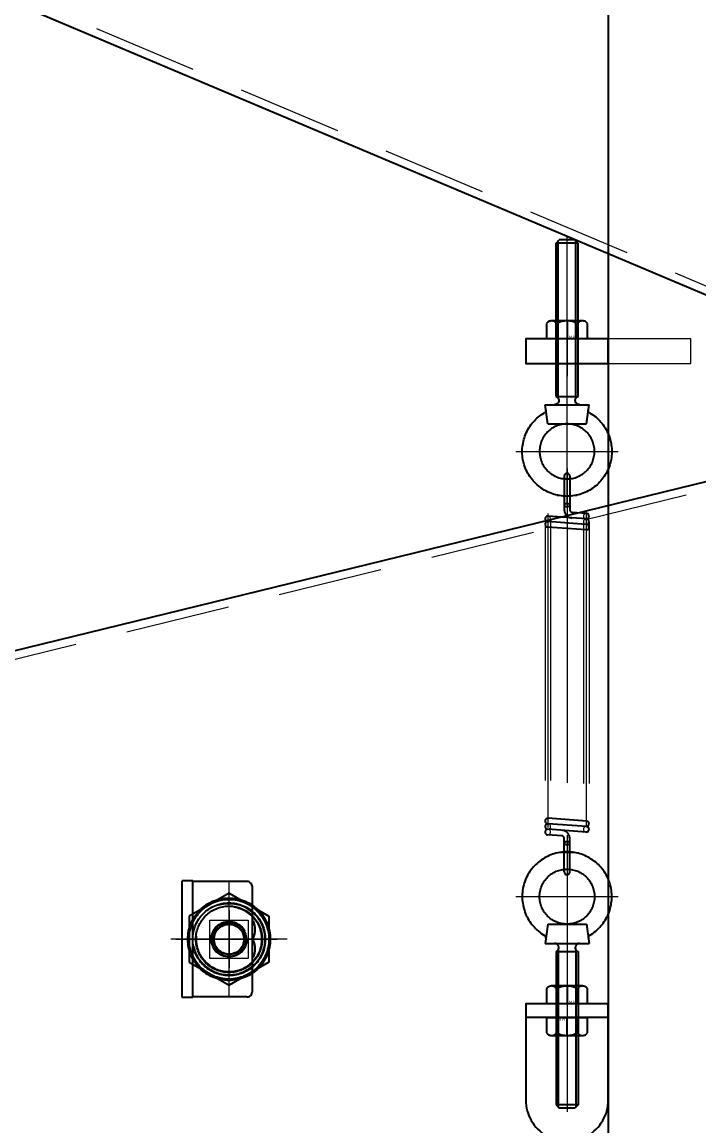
# Model space of a CAD drawing. Header units: millimetres. Extents: x -16130 to 36813, y -8099 to 27484.
# Drawn here: x 5129.9 to 5376.2, y 14540.1 to 14941.8 of the extents above; entities that cross this region are included whole.
import ezdxf
from ezdxf import colors
from ezdxf.entities.mleader import LeaderData, LeaderLine
from ezdxf.enums import TextEntityAlignment as Align
from ezdxf.math import Vec2, Vec3
from ezdxf.xclip import XClip

# ---------------------------------------------------------------- set-up
doc = ezdxf.new("R2010")
doc.units = ezdxf.units.MM
doc.header["$LTSCALE"] = 6
doc.header["$XCLIPFRAME"] = 0
for name, pattern in [('CENTER2', [28.575, 19.05, -3.175, 3.175, -3.175]), ('HIDDEN', [9.525, 6.35, -3.175]), ('PHANTOM2', [31.75, 15.875, -3.175, 3.175, -3.175, 3.175, -3.175])]:
    doc.linetypes.add(name, pattern=pattern)
for name, color, linetype, lineweight in [('04_HIDDEN', 2, 'HIDDEN', 13), ('05_CENTER', 4, 'CENTER2', 13), ('06_PHANTOM', 2, 'PHANTOM2', 13), ('08_DIM', 3, 'Continuous', 13)]:
    doc.layers.add(name, color=color, linetype=linetype, lineweight=lineweight)
doc.layers.add('10_DRAFT', color=8, linetype='Continuous', lineweight=0, plot=False)
doc.styles.add('KANJI0', font='txt.shx', dxfattribs={"width": 0.9, "height": 30, "bigfont": 'bigfont'})
doc.styles.get("Standard").update_dxf_attribs({"font": 'txt.shx', "bigfont": 'extfont2.shx'})

# ---------------------------------------------------------------- blocks, each defined once
blk = doc.blocks.new('A$C21800152_1_1')
blk.add_lwpolyline([(15, -107), (15, -2129)])
at = {"color": 0}
blk.add_lwpolyline([(15, -1342), (45, -1342), (45, -1351), (15, -1351)], close=True, dxfattribs=at)
at = {"layer": '04_HIDDEN'}
for p, q in [((26, -1351), (26, -1342)), ((26.75, -1351), (26.75, -1342)), ((33.25, -1351), (33.25, -1342)), ((34, -1351), (34, -1342))]:
    blk.add_line(p, q, dxfattribs=at)
blk.add_lwpolyline([(15, -1351), (-15, -1351), (-15, -1342), (15, -1342)], close=True, dxfattribs=at)
at = {"layer": '05_CENTER'}
blk.add_line((30, -1337.71), (30, -1355.59), dxfattribs=at)
blk = doc.blocks.new('A$C62F33C97_1_1')
at = {"xscale": -1}
blk.add_blockref('A$C21800152_1_1', (-80, 89.5), dxfattribs=at)
blk = doc.blocks.new('SGPPBJ26b_1_1')
at = {"color": 0}
for p, q in [((0, 16.74), (-14.5, 8.37)), ((0, 16.74), (14.5, 8.37)), ((-14.5, 8.37), (-14.5, -8.37)), ((14.5, 8.37), (14.5, -8.37)), ((-14.5, -8.37), (0, -16.74)), ((14.5, -8.37), (0, -16.74))]:
    blk.add_line(p, q, dxfattribs=at)
for radius in [14.5, 6.28, 5.43]:
    blk.add_circle((0, 0), radius, dxfattribs=at)
at = {"layer": '04_HIDDEN', "color": 0}
for radius in [12.94, 11.76]:
    blk.add_circle((0, 0), radius, dxfattribs=at)
at = {"layer": '05_CENTER', "color": 0}
for p, q in [((0, -19.66), (0, 19.66)), ((-17.5, 0), (17.5, 0))]:
    blk.add_line(p, q, dxfattribs=at)
blk = doc.blocks.new('GA46-＊＊-02c_1_1')
at = {"color": 0}
for p, q in [((19, 8.5), (-19, 8.5)), ((-6.54, 8.9), (-6.57, 8.5)), ((-0.46, 8.9), (-0.43, 8.5)), ((0.46, 8.9), (0.43, 8.5)), ((6.54, 8.9), (6.57, 8.5)), ((-21, 6.5), (-21, -13.2)), ((21, 6.5), (21, -13.2)), ((-21.25, -13.2), (-21.25, -17)), ((21.25, -13.2), (-21.25, -13.2)), ((21.25, -13.2), (21.25, -17)), ((21.25, -17), (-21.25, -17))]:
    blk.add_line(p, q, dxfattribs=at)
for centre, radius, start, end in [((-19, 6.5), 2, 90, 180), ((-3.5, 1.52), 7.98, 67.6434, 112.3565), ((3.5, 1.52), 7.98, 67.6434, 112.3565), ((19, 6.5), 2, 0, 90)]:
    blk.add_arc(centre, radius, start, end, dxfattribs=at)
at = {"layer": '04_HIDDEN', "color": 0}
blk.add_lwpolyline([(-7, 7), (7, 7), (7, -7), (-7, -7)], close=True, dxfattribs=at)
for radius in [6.58, 5.72]:
    blk.add_circle((0, 0), radius, dxfattribs=at)
at = {"layer": '05_CENTER', "color": 0}
for p, q in [((0, -19.32), (0, 12.7)), ((-10.41, 0), (10.41, 0))]:
    blk.add_line(p, q, dxfattribs=at)
blk = doc.blocks.new('A$C402D1A1D_1_1')
at = {"color": 0}
for p, q in [((-7.03, -10), (-8, -17)), ((-7.03, -10), (7.03, -10)), ((7.03, -10), (8, -17)), ((-8, -17), (8, -17)), ((-4, -20), (4, -20)), ((-4, -20), (-4, -75.8)), ((-3.25, -19.37), (-3.25, -76.55)), ((3.25, -19.37), (3.25, -76.55)), ((4, -20), (4, -75.8)), ((4, -75.8), (-4, -75.8)), ((-4, -75.8), (-2.8, -77)), ((4, -75.8), (2.8, -77)), ((2.8, -77), (-2.8, -77))]:
    blk.add_line(p, q, dxfattribs=at)
blk.add_circle((0, 0), 10, dxfattribs=at)
for centre, radius, start, end in [((0, 0), 16.3, 300.1827, 239.8173), ((-8.7, -14.95), 1, 352.0928, 59.8173), ((8.7, -14.95), 1, 120.1827, 187.9072), ((-4.55, -18.55), 1.55, 290.7723, 91.8476), ((4.55, -18.55), 1.55, 88.1524, 249.2277)]:
    blk.add_arc(centre, radius, start, end, dxfattribs=at)
at = {"layer": '05_CENTER', "color": 0}
for p, q in [((0, 18.59), (0, -78.27)), ((-18.59, 0), (18.59, 0))]:
    blk.add_line(p, q, dxfattribs=at)
blk = doc.blocks.new('M8Nu_1_1_1_1')
at = {"color": 0}
for p, q in [((-7.5, 5.5), (-7.5, 0)), ((-7.5, 5.5), (-7.5, 0)), ((5.62, 6.5), (-5.62, 6.5)), ((5.62, 6.5), (-5.62, 6.5)), ((-3.75, 0), (-3.75, 5.5)), ((-3.75, 0), (-3.75, 5.5)), ((3.75, 5.5), (3.75, 0)), ((3.75, 5.5), (3.75, 0)), ((7.5, 0), (7.5, 5.5)), ((7.5, 0), (7.5, 5.5)), ((7.5, 0), (-7.5, 0))]:
    blk.add_line(p, q, dxfattribs=at)
at = {"color": 0, "linetype": 'CENTER2'}
blk.add_line((0, 6.5), (0, 0), dxfattribs=at)
at = {"color": 0}
for centre, radius, start, end in [((-5.62, 4.25), 2.25, 33.626, 146.374), ((-5.62, 4.25), 2.25, 33.626, 146.374), ((0, -1), 7.5, 60, 120), ((5.62, 4.25), 2.25, 33.626, 146.374)]:
    blk.add_arc(centre, radius, start, end, dxfattribs=at)
at = {"layer": '10_DRAFT', "style": 'KANJI0', "width": 0.82}
blk.add_text('Ｍ８', height=1, dxfattribs=at).set_placement((0.71, -0.03))
blk = doc.blocks.new('AWS16-100g_1_1')
at = {"color": 0}
for p, q in [((-129.85, 1.93), (-129.48, 7.07)), ((-128.48, -7.07), (-127.48, 6.93)), ((-126.49, -7.21), (-125.48, 6.93)), ((-124.49, -7.21), (-123.48, 6.93)), ((-18.52, -6.93), (-17.52, 7.07)), ((-16.52, -6.93), (-15.52, 7.07)), ((-14.52, -6.93), (-13.52, 7.03)), ((-143, 1), (-130.84, 1)), ((1, 1), (-11.16, 1)), ((-143, -1), (-130.84, -1)), ((-12.52, -7.07), (-12.15, -1.93)), ((1, -1), (-11.16, -1))]:
    blk.add_line(p, q, dxfattribs=at)
for centre, radius, start, end in [((-128.48, 7), 1, 355.9144, 175.9144), ((-126.48, 7), 1, 355.9144, 180), ((-124.48, 7), 1, 355.9144, 180), ((-16.52, 7), 1, 4.0856, 184.0856), ((-14.52, 7), 1, 4.0856, 184.0856), ((-143, 0), 1, 94.0856, 274.0856), ((-130.84, 2), 1, 270, 355.9144), ((-130.84, 2), 3, 270, 355.9144), ((-11.16, -2), 3, 90, 175.9144), ((1, 0), 1, 274.0856, 94.0856), ((-11.16, -2), 1, 90, 175.9144), ((-127.48, -7), 1, 184.0856, 4.0856), ((-125.48, -7), 1, 184.0856, 4.0856), ((-17.52, -7), 1, 175.9144, 355.9144), ((-15.52, -7), 1, 175.9144, 355.9144), ((-13.52, -7), 1, 175.9144, 355.9144)]:
    blk.add_arc(centre, radius, start, end, dxfattribs=at)
at = {"color": 0, "extrusion": (0, 0, -1)}
blk.add_ellipse((-132.5, 0), major_axis=(0, 1), ratio=0.5, start_param=3.141593, end_param=9.424778, dxfattribs=at)
blk.add_ellipse((-9.5, 0), major_axis=(0, 1), ratio=0.5, dxfattribs=at)
at = {"layer": '04_HIDDEN', "color": 0}
for centre, start, end in [((-128.48, 7), 175.9144, 355.9144), ((-126.48, 7), 175.9144, 0), ((-14.52, 7), 184.0856, 4.0856), ((-143, 0), 274.0856, 94.0856), ((1, 0), 94.0856, 274.0856), ((-127.48, -7), 4.0856, 184.0856), ((-15.52, -7), 355.9144, 175.9144), ((-13.52, -7), 355.9144, 175.9144)]:
    blk.add_arc(centre, 1, start, end, dxfattribs=at)
at = {"layer": '05_CENTER', "color": 0}
for p, q in [((-12.52, 7), (-130.48, 7)), ((3.75, 0), (-145.75, 0)), ((-136, -3.54), (-136, 3.54)), ((-6, 3.54), (-6, -3.54)), ((-11.83, -7), (-130, -7))]:
    blk.add_line(p, q, dxfattribs=at)
at = {"layer": '06_PHANTOM', "color": 0}
for p, q in [((-14.52, 8), (-126.48, 8)), ((-14.52, 6), (-126.48, 6)), ((-15.52, -6), (-127.48, -6)), ((-15.52, -8), (-127.48, -8))]:
    blk.add_line(p, q, dxfattribs=at)
blk = doc.blocks.new('A$C0B482DEA_1_1')
at = {"color": 4, "xscale": -1, "rotation": 180}
blk.add_blockref('A$C402D1A1D_1_1', (0, -41), dxfattribs=at)
for p in [(0, 0), (0, -242)]:
    blk.add_blockref('M8Nu_1_1_1_1', p)
at = {"color": 4, "rotation": 90}
blk.add_blockref('AWS16-100g_1_1', (0, -51.02), dxfattribs=at)
at = {"color": 4}
blk.add_blockref('A$C402D1A1D_1_1', (0, -203), dxfattribs=at)
at = {"rotation": 180}
blk.add_blockref('M8Nu_1_1_1_1', (0, -247), dxfattribs=at)
blk = doc.blocks.new('A$C30B32F76_1_1')
at = {"color": 0}
blk.add_line((-15, -12), (-45, -12), dxfattribs=at)
blk.add_lwpolyline([(-15, -7), (-45, -7), (-45, -42, 1.000008), (-15, -42)], format="xyb", close=True, dxfattribs=at)
at = {"layer": '05_CENTER'}
blk.add_line((-30, -2), (-30, -17), dxfattribs=at)
blk = doc.blocks.new('A$C4DCA1887_1_1')
at = {"color": 0}
for radius in [15, 13.22, 12.06]:
    blk.add_circle((0, 0), radius, dxfattribs=at)
at = {"layer": '05_CENTER'}
for p, q in [((0, -21.19), (0, 21.19)), ((21.19, 0), (-21.19, 0))]:
    blk.add_line(p, q, dxfattribs=at)
blk = doc.blocks.new('A$C684FA84F')
at = {"color": 0}
for p, q in [((-490, 77), (-5.71, 195.41)), ((-490, 9), (-6.17, -195.26))]:
    blk.add_line(p, q, dxfattribs=at)
at = {"layer": '04_HIDDEN'}
for p, q in [((-489.29, 74.09), (-5, 192.5)), ((-488.83, 11.76), (-5, -192.5))]:
    blk.add_line(p, q, dxfattribs=at)
blk.add_blockref('A$C4DCA1887_1_1', (-230, 16.5))
at = {"color": 0}
blk.add_blockref('A$C30B32F76_1_1', (-77, 0), dxfattribs=at)
blk = doc.blocks.new('A$C684FA933')
blk.add_blockref('A$C684FA84F', (887, -43))
blk = doc.blocks.new('A$C427433EE_1_1')
for name, p in [('A$C62F33C97_1_1', (1220, 2274.5)), ('A$C684FA933', (330, 1255)), ('A$C0B482DEA_1_1', (1110, 1022)), ('A$C684FA933', (330, 830))]:
    blk.add_blockref(name, p)
at = {"color": 4, "rotation": 270}
blk.add_blockref('GA46-＊＊-02c_1_1', (987, 803.5), dxfattribs=at)
at = {"color": 4}
blk.add_blockref('SGPPBJ26b_1_1', (987, 803.5), dxfattribs=at)
blk = doc.blocks.new('AM_BALLOON1')
at = {"transparency": 16777216}
blk.add_circle((0, 0), 5, dxfattribs=at)
blk.add_attdef('B_NUMBER', text='', height=3, dxfattribs=at).set_placement((0, 0), align=Align.MIDDLE_CENTER)
blk = doc.blocks.new('_OPEN')
at = {"color": 0, "linetype": 'ByBlock'}
for p, q in [((-1, 0.167), (0, 0)), ((0, 0), (-1, -0.167)), ((0, 0), (-1, 0))]:
    blk.add_line(p, q, dxfattribs=at)

msp = doc.modelspace()

# ---------------------------------------------------------------- block references
ref = msp.add_blockref('A$C427433EE_1_1', (4218.16947, 13804.53494))
XClip(ref).set_block_clipping_path([(1338.9772045172, -50.2983481303), (1338.9772045172, 2535.3979858292), (617.7986300872, 2515.1750731432), (617.7986300872, -50.2983481303)])

# ---------------------------------------------------------------- leaders
at = {"layer": '08_DIM'}
ml = msp.add_multileader_block('Standard', dxfattribs=at)
ml.set_content('AM_BALLOON1', color=256, scale=8)
ml.set_attribute('B_NUMBER', 'W', width=0)
ml.set_leader_properties(color=256, linetype='ByLayer', lineweight=-1)
ml.set_arrow_properties(name='OPEN')
ml.build(insert=Vec2(0, 0))
ml.multileader.update_dxf_attribs({"leader_type": 0, "has_dogleg": 0, "text_right_attachment_type": 6, "dogleg_length": 0, "arrow_head_size": 16, "scale": 4, "block_connection_type": 1})
ctx = ml.context
ctx.base_point, ctx.scale, ctx.char_height, ctx.arrow_head_size, ctx.landing_gap_size, ctx.plane_origin = Vec3(13778.40481, 16629.64663), 4, 32, 16, 16, Vec3(13778.40481, 16629.64663)
ctx.right_attachment, ctx.attachment_type = 6, 1
notes = []
notes.append((ctx, [(0, (0, 0, 0), (0, 0), (1, 0), 1, [])]))
ctx.block.insert = Vec3(13778.40481, 16629.64663)
ml = msp.add_multileader_block('Standard', dxfattribs=at)
ml.set_content('AM_BALLOON1', color=256, scale=8)
ml.set_attribute('B_NUMBER', 'AO', width=0)
ml.set_leader_properties(color=256, linetype='ByLayer', lineweight=-1)
ml.set_arrow_properties(name='OPEN')
ml.build(insert=Vec2(0, 0))
ml.multileader.update_dxf_attribs({"leader_type": 0, "has_dogleg": 0, "text_right_attachment_type": 6, "dogleg_length": 0, "arrow_head_size": 16, "scale": 4, "block_connection_type": 1})
ctx = ml.context
ctx.base_point, ctx.scale, ctx.char_height, ctx.arrow_head_size, ctx.landing_gap_size, ctx.plane_origin = Vec3(6830.23124, 16624.46097), 4, 32, 16, 16, Vec3(6830.23124, 16624.46097)
ctx.right_attachment, ctx.attachment_type = 6, 1
notes.append((ctx, [(0, (0, 0, 0), (0, 0), (1, 0), 1, [])]))
ctx.block.insert = Vec3(6830.23124, 16624.46097)
ml = msp.add_multileader_block('Standard', dxfattribs=at)
ml.set_content('AM_BALLOON1', color=256, scale=8)
ml.set_attribute('B_NUMBER', 'V', width=0)
ml.set_leader_properties(color=256, linetype='ByLayer', lineweight=-1)
ml.set_arrow_properties(name='OPEN')
ml.build(insert=Vec2(0, 0))
ml.multileader.update_dxf_attribs({"leader_type": 0, "has_dogleg": 0, "text_right_attachment_type": 6, "dogleg_length": 0, "arrow_head_size": 16, "scale": 4, "block_connection_type": 1})
ctx = ml.context
ctx.base_point, ctx.scale, ctx.char_height, ctx.arrow_head_size, ctx.landing_gap_size, ctx.plane_origin = Vec3(15125.00199, 16612.85008), 4, 32, 16, 16, Vec3(15159.27631, 16609.77428)
ctx.right_attachment, ctx.attachment_type = 6, 1
notes.append((ctx, [(0, (0, 0, 0), (0, 0), (1, 0), 1, [])]))
ctx.block.insert = Vec3(15125.00199, 16612.85008)
ml = msp.add_multileader_block('Standard', dxfattribs=at)
ml.set_content('AM_BALLOON1', color=256, scale=8)
ml.set_attribute('B_NUMBER', '47', width=0)
ml.set_leader_properties(color=256, linetype='ByLayer', lineweight=-1)
ml.set_arrow_properties(name='OPEN')
ml.build(insert=Vec2(0, 0))
ml.multileader.update_dxf_attribs({"leader_type": 0, "has_dogleg": 0, "text_right_attachment_type": 6, "dogleg_length": 0, "arrow_head_size": 16, "scale": 8, "block_connection_type": 1})
ctx = ml.context
ctx.base_point, ctx.scale, ctx.char_height, ctx.arrow_head_size, ctx.landing_gap_size, ctx.plane_origin = Vec3(12114.5235, 16603.82484), 8, 32, 16, 16, Vec3(12114.5235, 16603.82484)
ctx.right_attachment, ctx.attachment_type = 6, 1
notes.append((ctx, [(0, (0, 0, 0), (0, 0), (1, 0), 1, [])]))
ctx.block.insert = Vec3(12114.5235, 16603.82484)
ml = msp.add_multileader_block('Standard', dxfattribs=at)
ml.set_content('AM_BALLOON1', color=256, scale=8)
ml.set_attribute('B_NUMBER', 'O', width=0)
ml.set_leader_properties(color=256, linetype='ByLayer', lineweight=-1)
ml.set_arrow_properties(name='OPEN')
ml.build(insert=Vec2(0, 0))
ml.multileader.update_dxf_attribs({"leader_type": 0, "has_dogleg": 0, "text_right_attachment_type": 6, "dogleg_length": 0, "arrow_head_size": 16, "scale": 4, "block_connection_type": 1})
ctx = ml.context
ctx.base_point, ctx.scale, ctx.char_height, ctx.arrow_head_size, ctx.landing_gap_size, ctx.plane_origin = Vec3(8867.4584, 16552.9213), 4, 32, 16, 16, Vec3(8915.63385, 16552.9213)
ctx.right_attachment, ctx.attachment_type = 6, 1
notes.append((ctx, [(0, (0, 0, 0), (0, 0), (1, 0), 1, [])]))
ctx.block.insert = Vec3(8867.4584, 16552.9213)
ml = msp.add_multileader_block('Standard', dxfattribs=at)
ml.set_content('AM_BALLOON1', color=256, scale=8)
ml.set_attribute('B_NUMBER', '27', width=0)
ml.set_leader_properties(color=256, linetype='ByLayer', lineweight=-1)
ml.set_arrow_properties(name='OPEN')
ml.build(insert=Vec2(0, 0))
ml.multileader.update_dxf_attribs({"leader_type": 0, "has_dogleg": 0, "text_right_attachment_type": 6, "dogleg_length": 0, "arrow_head_size": 16, "scale": 8, "block_connection_type": 1})
ctx = ml.context
ctx.base_point, ctx.scale, ctx.char_height, ctx.arrow_head_size, ctx.landing_gap_size, ctx.plane_origin = Vec3(15049.69335, 15487.87195), 8, 32, 16, 16, Vec3(15049.69335, 15487.87195)
ctx.right_attachment, ctx.attachment_type = 6, 1
notes.append((ctx, [(0, (0, 0, 0), (0, 0), (1, 0), 1, [])]))
ctx.block.insert = Vec3(15049.69335, 15487.87195)
ml = msp.add_multileader_block('Standard', dxfattribs=at)
ml.set_content('AM_BALLOON1', color=256, scale=8)
ml.set_attribute('B_NUMBER', '42', width=0)
ml.set_leader_properties(color=256, linetype='ByLayer', lineweight=-1)
ml.set_arrow_properties(name='OPEN')
ml.build(insert=Vec2(0, 0))
ml.multileader.update_dxf_attribs({"leader_type": 0, "has_dogleg": 0, "text_right_attachment_type": 6, "dogleg_length": 0, "arrow_head_size": 16, "scale": 8, "block_connection_type": 1})
ctx = ml.context
ctx.base_point, ctx.scale, ctx.char_height, ctx.arrow_head_size, ctx.landing_gap_size, ctx.plane_origin = Vec3(15917.96441, 15473.63421), 8, 32, 16, 16, Vec3(15917.96441, 15473.63421)
ctx.right_attachment, ctx.attachment_type = 6, 1
notes.append((ctx, [(0, (0, 0, 0), (0, 0), (1, 0), 1, [])]))
ctx.block.insert = Vec3(15917.96441, 15473.63421)
ml = msp.add_multileader_block('Standard', dxfattribs=at)
ml.set_content('AM_BALLOON1', color=256, scale=8)
ml.set_attribute('B_NUMBER', 'AD', width=0)
ml.set_leader_properties(color=256, linetype='ByLayer', lineweight=-1)
ml.set_arrow_properties(name='OPEN')
ml.build(insert=Vec2(0, 0))
ml.multileader.update_dxf_attribs({"leader_type": 0, "has_dogleg": 0, "text_right_attachment_type": 6, "dogleg_length": 0, "arrow_head_size": 16, "scale": 4, "block_connection_type": 1})
ctx = ml.context
ctx.base_point, ctx.scale, ctx.char_height, ctx.arrow_head_size, ctx.landing_gap_size, ctx.plane_origin = Vec3(13546.50753, 15239.51664), 4, 32, 16, 16, Vec3(13546.50753, 15239.51664)
ctx.right_attachment, ctx.attachment_type = 6, 1
notes.append((ctx, [(0, (0, 0, 0), (0, 0), (1, 0), 1, [])]))
ctx.block.insert = Vec3(13546.50753, 15239.51664)
ml = msp.add_multileader_block('Standard', dxfattribs=at)
ml.set_content('AM_BALLOON1', color=256, scale=8)
ml.set_attribute('B_NUMBER', '41', width=0)
ml.set_leader_properties(color=256, linetype='ByLayer', lineweight=-1)
ml.set_arrow_properties(name='OPEN')
ml.build(insert=Vec2(0, 0))
ml.multileader.update_dxf_attribs({"leader_type": 0, "has_dogleg": 0, "text_right_attachment_type": 6, "dogleg_length": 0, "arrow_head_size": 16, "scale": 8, "block_connection_type": 1})
ctx = ml.context
ctx.base_point, ctx.scale, ctx.char_height, ctx.arrow_head_size, ctx.landing_gap_size, ctx.plane_origin = Vec3(15918.72049, 15076.81975), 8, 32, 16, 16, Vec3(15918.72049, 15076.81975)
ctx.right_attachment, ctx.attachment_type = 6, 1
notes.append((ctx, [(0, (0, 0, 0), (0, 0), (1, 0), 1, [])]))
ctx.block.insert = Vec3(15918.72049, 15076.81975)
ml = msp.add_multileader_block('Standard', dxfattribs=at)
ml.set_content('AM_BALLOON1', color=256, scale=8)
ml.set_attribute('B_NUMBER', 'Z', width=0)
ml.set_leader_properties(color=256, linetype='ByLayer', lineweight=-1)
ml.set_arrow_properties(name='OPEN')
ml.build(insert=Vec2(0, 0))
ml.multileader.update_dxf_attribs({"leader_type": 0, "has_dogleg": 0, "text_right_attachment_type": 6, "dogleg_length": 0, "arrow_head_size": 16, "scale": 4, "block_connection_type": 1})
ctx = ml.context
ctx.base_point, ctx.scale, ctx.char_height, ctx.arrow_head_size, ctx.landing_gap_size, ctx.plane_origin = Vec3(15599.76868, 14899.98027), 4, 32, 16, 16, Vec3(15599.76868, 14899.98027)
ctx.right_attachment, ctx.attachment_type = 6, 1
notes.append((ctx, [(0, (0, 0, 0), (0, 0), (1, 0), 1, [])]))
ctx.block.insert = Vec3(15599.76868, 14899.98027)
ml = msp.add_multileader_block('Standard', dxfattribs=at)
ml.set_content('AM_BALLOON1', color=256, scale=8)
ml.set_attribute('B_NUMBER', 'T', width=0)
ml.set_leader_properties(color=256, linetype='ByLayer', lineweight=-1)
ml.set_arrow_properties(name='OPEN')
ml.build(insert=Vec2(0, 0))
ml.multileader.update_dxf_attribs({"leader_type": 0, "has_dogleg": 0, "text_right_attachment_type": 6, "dogleg_length": 0, "arrow_head_size": 16, "scale": 4, "block_connection_type": 1})
ctx = ml.context
ctx.base_point, ctx.scale, ctx.char_height, ctx.arrow_head_size, ctx.landing_gap_size, ctx.plane_origin = Vec3(12090.62211, 14816.11641), 4, 32, 16, 16, Vec3(12090.62211, 14816.11641)
ctx.right_attachment, ctx.attachment_type = 6, 1
notes.append((ctx, [(0, (0, 0, 0), (0, 0), (1, 0), 1, [])]))
ctx.block.insert = Vec3(12090.62211, 14816.11641)
ml = msp.add_multileader_block('Standard', dxfattribs=at)
ml.set_content('AM_BALLOON1', color=256, scale=8)
ml.set_attribute('B_NUMBER', 'AA', width=0)
ml.set_leader_properties(color=256, linetype='ByLayer', lineweight=-1)
ml.set_arrow_properties(name='OPEN')
ml.build(insert=Vec2(0, 0))
ml.multileader.update_dxf_attribs({"leader_type": 0, "has_dogleg": 0, "text_right_attachment_type": 6, "dogleg_length": 0, "arrow_head_size": 16, "scale": 4, "block_connection_type": 1})
ctx = ml.context
ctx.base_point, ctx.scale, ctx.char_height, ctx.arrow_head_size, ctx.landing_gap_size, ctx.plane_origin = Vec3(15566.57477, 14809.34912), 4, 32, 16, 16, Vec3(15566.57477, 14809.34912)
ctx.right_attachment, ctx.attachment_type = 6, 1
notes.append((ctx, [(0, (0, 0, 0), (0, 0), (1, 0), 1, [])]))
ctx.block.insert = Vec3(15566.57477, 14809.34912)
ml = msp.add_multileader_block('Standard', dxfattribs=at)
ml.set_content('AM_BALLOON1', color=256, scale=8)
ml.set_attribute('B_NUMBER', 'U', width=0)
ml.set_leader_properties(color=256, linetype='ByLayer', lineweight=-1)
ml.set_arrow_properties(name='OPEN')
ml.build(insert=Vec2(0, 0))
ml.multileader.update_dxf_attribs({"leader_type": 0, "has_dogleg": 0, "text_right_attachment_type": 6, "dogleg_length": 0, "arrow_head_size": 16, "scale": 4, "block_connection_type": 1})
ctx = ml.context
ctx.base_point, ctx.scale, ctx.char_height, ctx.arrow_head_size, ctx.landing_gap_size, ctx.plane_origin = Vec3(12192.19005, 14707.74207), 4, 32, 16, 16, Vec3(12192.19005, 14707.74207)
ctx.right_attachment, ctx.attachment_type = 6, 1
notes.append((ctx, [(0, (0, 0, 0), (0, 0), (1, 0), 1, [])]))
ctx.block.insert = Vec3(12192.19005, 14707.74207)
ml = msp.add_multileader_block('Standard', dxfattribs=at)
ml.set_content('AM_BALLOON1', color=256, scale=8)
ml.set_attribute('B_NUMBER', 'AB', width=0)
ml.set_leader_properties(color=256, linetype='ByLayer', lineweight=-1)
ml.set_arrow_properties(name='OPEN')
ml.build(insert=Vec2(0, 0))
ml.multileader.update_dxf_attribs({"leader_type": 0, "has_dogleg": 0, "text_right_attachment_type": 6, "dogleg_length": 0, "arrow_head_size": 16, "scale": 4, "block_connection_type": 1})
ctx = ml.context
ctx.base_point, ctx.scale, ctx.char_height, ctx.arrow_head_size, ctx.landing_gap_size, ctx.plane_origin = Vec3(15493.27151, 14660.84954), 4, 32, 16, 16, Vec3(15493.27151, 14660.84954)
ctx.right_attachment, ctx.attachment_type = 6, 1
notes.append((ctx, [(0, (0, 0, 0), (0, 0), (1, 0), 1, [])]))
ctx.block.insert = Vec3(15493.27151, 14660.84954)
for ctx, leaders in notes:
    for number, flags, end, landing, length, lines in leaders:
        leader = LeaderData()
        leader.index, (leader.has_last_leader_line, leader.has_dogleg_vector, leader.attachment_direction) = number, flags
        leader.last_leader_point, leader.dogleg_vector, leader.dogleg_length = Vec3(end), Vec3(landing), length
        for number, points, colour, breaks in lines:
            line = LeaderLine()
            line.index, line.vertices, line.color, line.breaks = number, Vec3.list(points), colors.encode_raw_color(colour), breaks
            leader.lines.append(line)
        ctx.leaders.append(leader)

doc.saveas('drawing.dxf')
